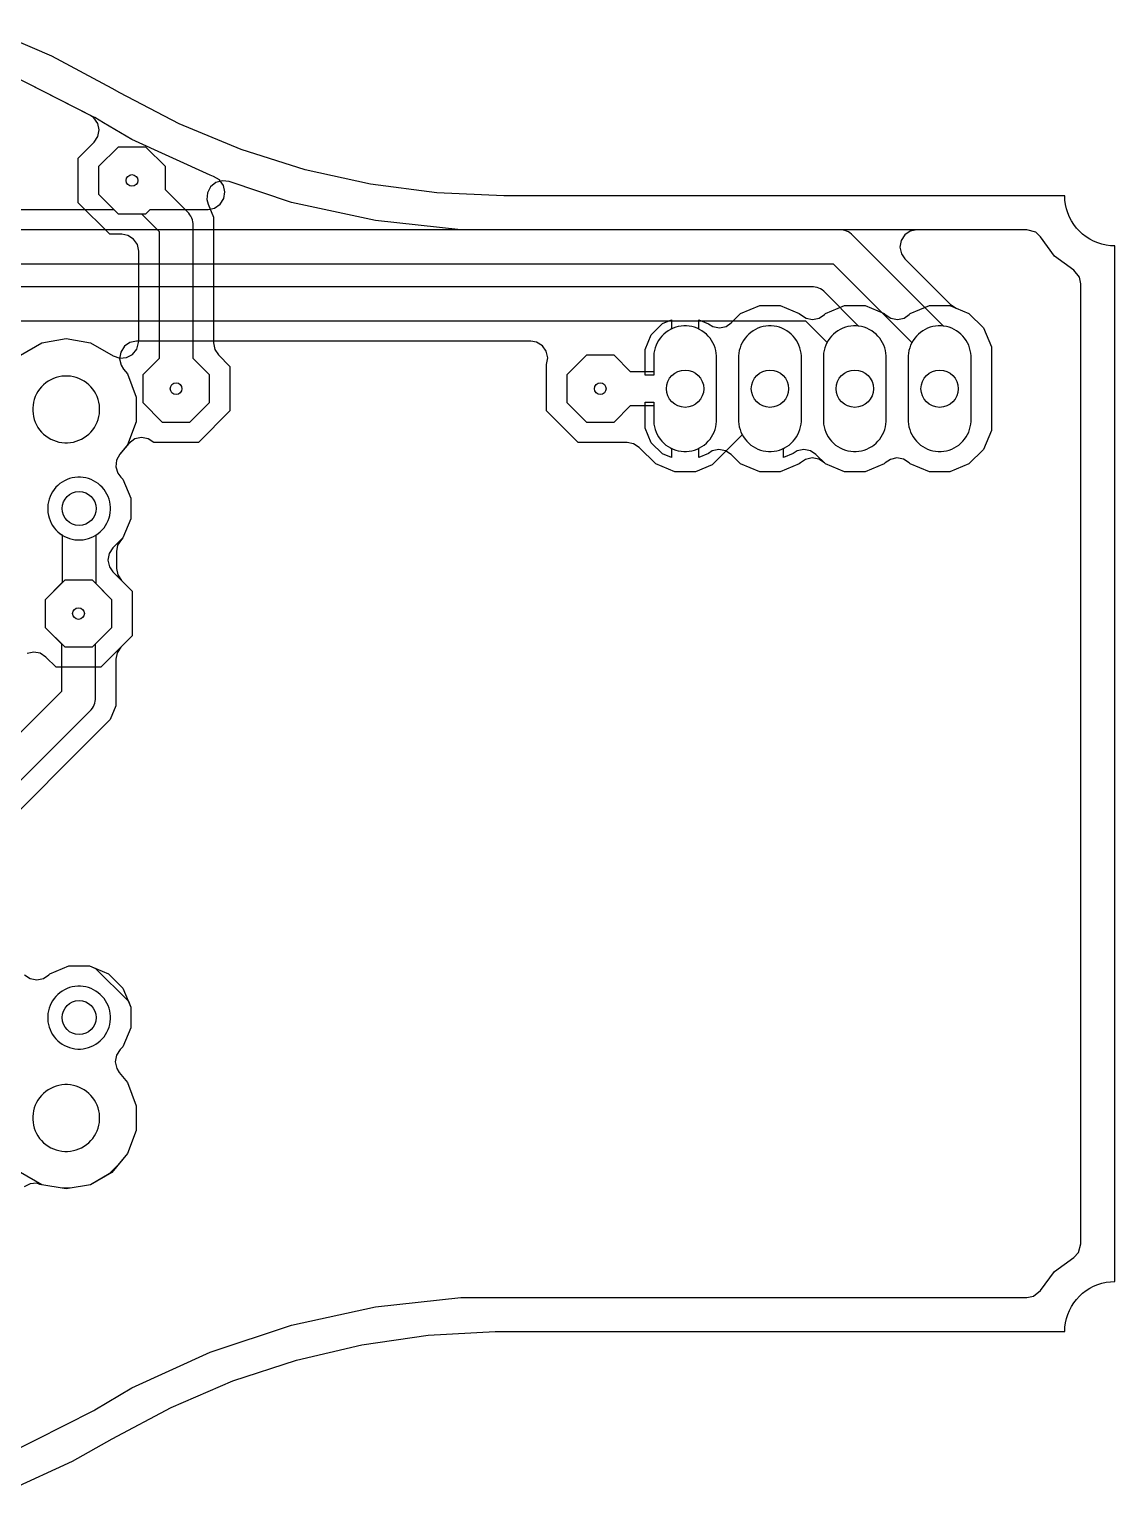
# Model space of a CAD drawing. Header units: millimetres. Extents: x 0 to 84, y 0 to 54.2.
# Drawn here: x 51.48 to 83.98, y 8.95 to 52.67 of the extents above; entities that cross this region are included whole.
import ezdxf

# ---------------------------------------------------------------- set-up
doc = ezdxf.new("R2010")
doc.units = ezdxf.units.MM

msp = doc.modelspace()

# ---------------------------------------------------------------- linework, layer by layer
at = {"layer": '16_copper'}
for points in [[(41.618, 47.276), (54.013, 47.276), (54.146, 47.143), (54.975, 47.143), (55.108, 47.276), (56.836, 47.276), (57.034, 47.316), (57.201, 47.431), (57.31, 47.601), (57.344, 47.8), (57.297, 47.997), (57.178, 48.16), (56.997, 48.266), (56.896, 48.3), (54.555, 49.368), (53.71, 49.869), (53.71, 49.869), (53.449, 50.024), (53.421, 50.039), (50.933, 51.308)], [(42.051, 45.651), (75.551, 45.651), (77.91, 43.292), (77.906, 43.284), (77.871, 43.21), (77.843, 43.133), (77.822, 43.053), (77.807, 42.973), (77.8, 42.891), (77.8, 40.929), (77.807, 40.847), (77.822, 40.767), (77.843, 40.687), (77.871, 40.61), (77.906, 40.536), (77.947, 40.465), (77.994, 40.398), (78.046, 40.335), (78.104, 40.277), (78.167, 40.224), (78.235, 40.177), (78.306, 40.136), (78.38, 40.101), (78.457, 40.073), (78.536, 40.052), (78.617, 40.038), (78.699, 40.03), (78.781, 40.03), (78.863, 40.038), (78.944, 40.052), (79.023, 40.073), (79.1, 40.101), (79.174, 40.136), (79.245, 40.177), (79.313, 40.224), (79.376, 40.277), (79.434, 40.335), (79.486, 40.398), (79.533, 40.465), (79.574, 40.536), (79.609, 40.61), (79.637, 40.687), (79.658, 40.767), (79.673, 40.847), (79.68, 40.929), (79.68, 42.891), (79.673, 42.973), (79.658, 43.053), (79.637, 43.133), (79.609, 43.21), (79.574, 43.284), (79.533, 43.355), (79.486, 43.422), (79.434, 43.485), (79.376, 43.543), (79.313, 43.596), (79.245, 43.643), (79.174, 43.684), (79.1, 43.719), (79.023, 43.747), (78.944, 43.768), (78.863, 43.782), (78.855, 43.783), (76.1, 46.538), (76.056, 46.574), (76.007, 46.604), (75.956, 46.629), (75.902, 46.648), (75.847, 46.66), (75.79, 46.667), (41.812, 46.667)], [(50.815, 10.007), (53.419, 11.325), (53.419, 11.325), (53.449, 11.342), (54.555, 11.997), (56.896, 13.065), (59.337, 13.877), (61.851, 14.424), (64.409, 14.699), (81.353, 14.699), (81.551, 14.739), (81.764, 14.908), (82.182, 15.484), (82.758, 15.902), (82.895, 16.051), (82.968, 16.313), (82.968, 45.052), (82.927, 45.25), (82.758, 45.463), (82.182, 45.881), (81.764, 46.457), (81.615, 46.594), (81.353, 46.667), (78.06, 46.667), (77.862, 46.626), (77.695, 46.512), (77.586, 46.342), (77.553, 46.142), (77.599, 45.946), (77.701, 45.799), (79.067, 44.433), (79.232, 44.323), (79.618, 44.163), (80.054, 43.727), (80.289, 43.158), (80.289, 40.662), (80.054, 40.093), (79.618, 39.657), (79.048, 39.421), (78.432, 39.421), (77.862, 39.657), (77.829, 39.69), (77.661, 39.801), (77.462, 39.839), (77.264, 39.795), (77.111, 39.69), (77.078, 39.657), (76.508, 39.421), (75.892, 39.421), (75.322, 39.657), (75.038, 39.941), (74.869, 40.053), (74.67, 40.09), (74.473, 40.047), (74.356, 39.966), (74.066, 39.846), (74.066, 40.123), (74.094, 40.136), (74.165, 40.177), (74.233, 40.224), (74.296, 40.277), (74.354, 40.335), (74.406, 40.398), (74.453, 40.465), (74.494, 40.536), (74.529, 40.61), (74.557, 40.687), (74.578, 40.767), (74.593, 40.847), (74.6, 40.929), (74.6, 42.891), (74.593, 42.973), (74.578, 43.053), (74.557, 43.133), (74.529, 43.21), (74.494, 43.284), (74.453, 43.355), (74.406, 43.422), (74.354, 43.485), (74.296, 43.543), (74.233, 43.596), (74.165, 43.643), (74.094, 43.684), (74.02, 43.719), (73.943, 43.747), (73.864, 43.768), (73.783, 43.782), (73.701, 43.79), (73.619, 43.79), (73.537, 43.782), (73.456, 43.768), (73.377, 43.747), (73.3, 43.719), (73.226, 43.684), (73.155, 43.643), (73.087, 43.596), (73.024, 43.543), (72.966, 43.485), (72.914, 43.422), (72.867, 43.355), (72.826, 43.284), (72.791, 43.21), (72.763, 43.133), (72.742, 43.053), (72.727, 42.973), (72.72, 42.891), (72.72, 40.929), (72.727, 40.847), (72.742, 40.767), (72.763, 40.687), (72.791, 40.61), (72.826, 40.536), (72.83, 40.528), (71.93, 39.629), (71.428, 39.421), (70.812, 39.421), (70.242, 39.657), (69.747, 40.152), (69.579, 40.263), (69.388, 40.3), (67.913, 40.3), (66.97, 41.243), (66.97, 42.634), (66.971, 42.634), (67.008, 42.832), (66.964, 43.03), (66.847, 43.195), (66.675, 43.301), (66.5, 43.332), (54.696, 43.332), (54.498, 43.292), (54.331, 43.178), (54.222, 43.008), (54.189, 42.808), (54.235, 42.611), (54.307, 42.498), (54.43, 42.351), (54.682, 41.658), (54.682, 40.92), (54.43, 40.227), (54.197, 39.949), (54.1, 39.771), (54.08, 39.57), (54.141, 39.377), (54.226, 39.263), (54.29, 39.2), (54.526, 38.63), (54.526, 38.014), (54.29, 37.444), (53.989, 37.144), (53.877, 36.975), (53.84, 36.776), (53.884, 36.579), (53.989, 36.425), (54.569, 35.846), (54.569, 34.512), (54.225, 34.169), (54.114, 34.001), (54.077, 33.81), (54.077, 32.417), (53.906, 32.006), (50.163, 28.263)], [(43.136, 43.942), (74.72, 43.942), (75.37, 43.292), (75.366, 43.284), (75.331, 43.21), (75.303, 43.133), (75.282, 43.053), (75.267, 42.973), (75.26, 42.891), (75.26, 40.929), (75.267, 40.847), (75.282, 40.767), (75.303, 40.687), (75.331, 40.61), (75.366, 40.536), (75.407, 40.465), (75.454, 40.398), (75.506, 40.335), (75.564, 40.277), (75.627, 40.224), (75.695, 40.177), (75.766, 40.136), (75.84, 40.101), (75.917, 40.073), (75.996, 40.052), (76.077, 40.038), (76.159, 40.03), (76.241, 40.03), (76.323, 40.038), (76.404, 40.052), (76.483, 40.073), (76.56, 40.101), (76.634, 40.136), (76.705, 40.177), (76.773, 40.224), (76.836, 40.277), (76.894, 40.335), (76.946, 40.398), (76.993, 40.465), (77.034, 40.536), (77.069, 40.61), (77.097, 40.687), (77.118, 40.767), (77.133, 40.847), (77.14, 40.929), (77.14, 42.891), (77.133, 42.973), (77.118, 43.053), (77.097, 43.133), (77.069, 43.21), (77.034, 43.284), (76.993, 43.355), (76.946, 43.422), (76.894, 43.485), (76.836, 43.543), (76.773, 43.596), (76.705, 43.643), (76.634, 43.684), (76.56, 43.719), (76.483, 43.747), (76.404, 43.768), (76.323, 43.782), (76.315, 43.783), (75.269, 44.829), (75.224, 44.865), (75.176, 44.895), (75.125, 44.92), (75.071, 44.939), (75.015, 44.952), (74.959, 44.958), (42.897, 44.958)], [(49.869, 28.831), (53.338, 32.3), (53.374, 32.345), (53.404, 32.393), (53.429, 32.444), (53.448, 32.498), (53.461, 32.554), (53.467, 32.61), (53.467, 34.273), (53.959, 34.765), (53.959, 35.593), (53.373, 36.179), (52.545, 36.179), (51.959, 35.593), (51.959, 34.765), (52.451, 34.273), (52.451, 32.849), (49.32, 29.718)], [(51.347, 24.362), (51.516, 24.251), (51.714, 24.214), (51.912, 24.257), (52.066, 24.362), (52.099, 24.396), (52.668, 24.631), (53.285, 24.631), (53.854, 24.396), (54.29, 23.96), (54.526, 23.39), (54.526, 22.774), (54.29, 22.204), (54.209, 22.123), (54.097, 21.955), (54.06, 21.756), (54.103, 21.559), (54.179, 21.438), (54.43, 21.138), (54.682, 20.445), (54.682, 19.707), (54.43, 19.014), (53.956, 18.449), (53.317, 18.08), (52.59, 17.952), (51.805, 18.09), (51.71, 18.122), (51.508, 18.106), (51.329, 18.013)]]:
    msp.add_lwpolyline(points, dxfattribs=at)
for points in [[(71.243, 40.038), (71.324, 40.052), (71.403, 40.073), (71.48, 40.101), (71.554, 40.136), (71.625, 40.177), (71.693, 40.224), (71.756, 40.277), (71.814, 40.335), (71.866, 40.398), (71.913, 40.465), (71.954, 40.536), (71.989, 40.61), (72.017, 40.687), (72.038, 40.767), (72.053, 40.847), (72.06, 40.929), (72.06, 42.891), (72.053, 42.973), (72.038, 43.053), (72.017, 43.133), (71.989, 43.21), (71.954, 43.284), (71.913, 43.355), (71.866, 43.422), (71.814, 43.485), (71.756, 43.543), (71.693, 43.596), (71.625, 43.643), (71.554, 43.684), (71.48, 43.719), (71.403, 43.747), (71.324, 43.768), (71.243, 43.782), (71.161, 43.79), (71.079, 43.79), (70.997, 43.782), (70.916, 43.768), (70.837, 43.747), (70.76, 43.719), (70.686, 43.684), (70.615, 43.643), (70.547, 43.596), (70.484, 43.543), (70.426, 43.485), (70.374, 43.422), (70.327, 43.355), (70.286, 43.284), (70.251, 43.21), (70.223, 43.133), (70.202, 43.053), (70.187, 42.973), (70.18, 42.891), (70.18, 42.418), (69.486, 42.418), (68.994, 42.91), (68.166, 42.91), (67.58, 42.324), (67.58, 41.496), (68.166, 40.91), (68.994, 40.91), (69.486, 41.402), (70.18, 41.402), (70.18, 40.929), (70.187, 40.847), (70.202, 40.767), (70.223, 40.687), (70.251, 40.61), (70.286, 40.536), (70.327, 40.465), (70.374, 40.398), (70.426, 40.335), (70.484, 40.277), (70.547, 40.224), (70.615, 40.177), (70.686, 40.136), (70.76, 40.101), (70.837, 40.073), (70.916, 40.052), (70.997, 40.038), (71.079, 40.03), (71.161, 40.03)], [(53.099, 37.389), (53.18, 37.404), (53.259, 37.425), (53.336, 37.453), (53.411, 37.488), (53.482, 37.529), (53.549, 37.576), (53.612, 37.628), (53.67, 37.686), (53.723, 37.749), (53.77, 37.817), (53.811, 37.888), (53.845, 37.962), (53.873, 38.039), (53.895, 38.118), (53.909, 38.199), (53.916, 38.281), (53.916, 38.363), (53.909, 38.445), (53.895, 38.526), (53.873, 38.605), (53.845, 38.682), (53.811, 38.756), (53.77, 38.827), (53.723, 38.895), (53.67, 38.958), (53.612, 39.016), (53.549, 39.068), (53.482, 39.115), (53.411, 39.156), (53.336, 39.191), (53.259, 39.219), (53.18, 39.24), (53.099, 39.255), (53.017, 39.262), (52.935, 39.262), (52.854, 39.255), (52.773, 39.24), (52.693, 39.219), (52.616, 39.191), (52.542, 39.156), (52.471, 39.115), (52.404, 39.068), (52.341, 39.016), (52.283, 38.958), (52.23, 38.895), (52.183, 38.827), (52.142, 38.756), (52.107, 38.682), (52.079, 38.605), (52.058, 38.526), (52.044, 38.445), (52.037, 38.363), (52.037, 38.281), (52.044, 38.199), (52.058, 38.118), (52.079, 38.039), (52.107, 37.962), (52.142, 37.888), (52.183, 37.817), (52.23, 37.749), (52.283, 37.686), (52.341, 37.628), (52.404, 37.576), (52.471, 37.529), (52.542, 37.488), (52.616, 37.453), (52.693, 37.425), (52.773, 37.404), (52.854, 37.389), (52.935, 37.382), (53.017, 37.382)], [(53.099, 22.149), (53.18, 22.164), (53.259, 22.185), (53.336, 22.213), (53.411, 22.248), (53.482, 22.289), (53.549, 22.336), (53.612, 22.388), (53.67, 22.446), (53.723, 22.509), (53.77, 22.577), (53.811, 22.648), (53.845, 22.722), (53.873, 22.799), (53.895, 22.878), (53.909, 22.959), (53.916, 23.041), (53.916, 23.123), (53.909, 23.205), (53.895, 23.286), (53.873, 23.365), (53.845, 23.442), (53.811, 23.516), (53.77, 23.587), (53.723, 23.655), (53.67, 23.718), (53.612, 23.776), (53.549, 23.828), (53.482, 23.875), (53.411, 23.916), (53.336, 23.951), (53.259, 23.979), (53.18, 24), (53.099, 24.015), (53.017, 24.022), (52.935, 24.022), (52.854, 24.015), (52.773, 24), (52.693, 23.979), (52.616, 23.951), (52.542, 23.916), (52.471, 23.875), (52.404, 23.828), (52.341, 23.776), (52.283, 23.718), (52.23, 23.655), (52.183, 23.587), (52.142, 23.516), (52.107, 23.442), (52.079, 23.365), (52.058, 23.286), (52.044, 23.205), (52.037, 23.123), (52.037, 23.041), (52.044, 22.959), (52.058, 22.878), (52.079, 22.799), (52.107, 22.722), (52.142, 22.648), (52.183, 22.577), (52.23, 22.509), (52.283, 22.446), (52.341, 22.388), (52.404, 22.336), (52.471, 22.289), (52.542, 22.248), (52.616, 22.213), (52.693, 22.185), (52.773, 22.164), (52.854, 22.149), (52.935, 22.142), (53.017, 22.142)]]:
    msp.add_lwpolyline(points, close=True, dxfattribs=at)
at = {"layer": '1_copper'}
for points in [[(51.225, 42.917), (51.864, 43.286), (52.59, 43.414), (53.317, 43.286), (54, 42.891), (54.192, 42.827), (54.394, 42.842), (54.573, 42.935), (54.702, 43.091), (54.762, 43.331), (54.762, 46.026), (54.722, 46.224), (54.608, 46.39), (54.438, 46.499), (54.254, 46.534), (53.894, 46.534), (52.951, 47.476), (52.951, 48.81), (53.429, 49.288), (53.541, 49.457), (53.578, 49.656), (53.535, 49.853), (53.418, 50.018), (53.301, 50.1), (50.933, 51.308)], [(50.815, 10.007), (53.419, 11.325), (53.419, 11.325), (53.449, 11.342), (54.555, 11.997), (56.896, 13.065), (59.337, 13.877), (61.851, 14.424), (64.409, 14.699), (81.353, 14.699), (81.551, 14.739), (81.764, 14.908), (82.182, 15.484), (82.758, 15.902), (82.895, 16.051), (82.968, 16.313), (82.968, 45.052), (82.927, 45.25), (82.758, 45.463), (82.182, 45.881), (81.764, 46.457), (81.615, 46.594), (81.353, 46.667), (64.409, 46.667), (61.851, 46.941), (59.337, 47.488), (57.467, 48.11), (57.266, 48.134), (57.072, 48.078), (56.915, 47.951), (56.819, 47.773), (56.802, 47.571), (56.837, 47.433), (56.998, 47.046), (56.998, 43.279), (57.038, 43.081), (57.146, 42.92), (57.49, 42.577), (57.49, 41.243), (56.547, 40.3), (55.213, 40.3), (55.213, 40.301), (55.044, 40.412), (54.846, 40.45), (54.648, 40.406), (54.465, 40.268), (54.197, 39.949), (54.1, 39.771), (54.08, 39.57), (54.141, 39.377), (54.226, 39.263), (54.29, 39.2), (54.526, 38.63), (54.526, 38.014), (54.29, 37.444), (54.243, 37.397), (54.131, 37.229), (54.094, 37.038), (54.094, 36.531), (54.134, 36.333), (54.243, 36.172), (54.569, 35.846), (54.569, 34.512), (53.626, 33.569), (52.292, 33.569), (51.985, 33.877), (51.816, 33.989), (51.617, 34.026), (51.42, 33.982)], [(51.347, 24.362), (51.516, 24.251), (51.714, 24.214), (51.912, 24.257), (52.066, 24.362), (52.099, 24.396), (52.668, 24.631), (53.285, 24.631), (53.465, 24.557), (54.451, 23.571), (54.526, 23.39), (54.526, 22.774), (54.29, 22.204), (54.209, 22.123), (54.097, 21.955), (54.06, 21.756), (54.103, 21.559), (54.179, 21.438), (54.43, 21.138), (54.682, 20.445), (54.682, 19.707), (54.43, 19.014), (54.134, 18.661), (53.875, 18.402), (53.317, 18.08), (52.708, 17.972), (52.472, 17.972), (51.864, 18.08), (51.225, 18.449)]]:
    msp.add_lwpolyline(points, dxfattribs=at)
for points in [[(56.382, 46.909), (56.369, 46.964), (56.35, 47.018), (56.325, 47.07), (56.295, 47.118), (56.259, 47.163), (55.56, 47.862), (55.56, 48.557), (54.975, 49.143), (54.146, 49.143), (53.56, 48.557), (53.56, 47.729), (54.146, 47.143), (54.842, 47.143), (55.372, 46.613), (55.372, 42.816), (54.88, 42.324), (54.88, 41.496), (55.466, 40.91), (56.294, 40.91), (56.88, 41.496), (56.88, 42.324), (56.388, 42.816), (56.388, 46.852)], [(73.352, 39.421), (72.782, 39.657), (72.498, 39.941), (72.329, 40.053), (72.13, 40.09), (71.933, 40.047), (71.816, 39.966), (71.526, 39.846), (71.526, 40.123), (71.554, 40.136), (71.625, 40.177), (71.693, 40.224), (71.756, 40.277), (71.814, 40.335), (71.866, 40.398), (71.913, 40.465), (71.954, 40.536), (71.989, 40.61), (72.017, 40.687), (72.038, 40.767), (72.053, 40.847), (72.06, 40.929), (72.06, 42.891), (72.053, 42.973), (72.038, 43.053), (72.017, 43.133), (71.989, 43.21), (71.954, 43.284), (71.913, 43.355), (71.866, 43.422), (71.814, 43.485), (71.756, 43.543), (71.693, 43.596), (71.625, 43.643), (71.554, 43.684), (71.526, 43.697), (71.526, 43.974), (71.819, 43.852), (71.948, 43.767), (72.147, 43.73), (72.344, 43.773), (72.498, 43.879), (72.782, 44.163), (73.352, 44.399), (73.968, 44.399), (74.538, 44.163), (74.571, 44.13), (74.739, 44.019), (74.938, 43.981), (75.136, 44.025), (75.289, 44.13), (75.322, 44.163), (75.892, 44.399), (76.508, 44.399), (77.078, 44.163), (77.111, 44.13), (77.279, 44.019), (77.478, 43.981), (77.676, 44.025), (77.829, 44.13), (77.862, 44.163), (78.432, 44.399), (79.048, 44.399), (79.618, 44.163), (80.054, 43.727), (80.289, 43.158), (80.289, 40.662), (80.054, 40.093), (79.618, 39.657), (79.048, 39.421), (78.432, 39.421), (77.862, 39.657), (77.829, 39.69), (77.661, 39.801), (77.462, 39.839), (77.264, 39.795), (77.111, 39.69), (77.078, 39.657), (76.508, 39.421), (75.892, 39.421), (75.322, 39.657), (75.289, 39.69), (75.121, 39.801), (74.922, 39.839), (74.724, 39.795), (74.571, 39.69), (74.538, 39.657), (73.968, 39.421)], [(69.926, 42.316), (69.926, 43.087), (70.108, 43.526), (70.444, 43.862), (70.714, 43.974), (70.714, 43.697), (70.686, 43.684), (70.615, 43.643), (70.547, 43.596), (70.484, 43.543), (70.426, 43.485), (70.374, 43.422), (70.327, 43.355), (70.286, 43.284), (70.251, 43.21), (70.223, 43.133), (70.202, 43.053), (70.187, 42.973), (70.18, 42.891), (70.18, 42.316)], [(73.783, 40.038), (73.864, 40.052), (73.943, 40.073), (74.02, 40.101), (74.094, 40.136), (74.165, 40.177), (74.233, 40.224), (74.296, 40.277), (74.354, 40.335), (74.406, 40.398), (74.453, 40.465), (74.494, 40.536), (74.529, 40.61), (74.557, 40.687), (74.578, 40.767), (74.593, 40.847), (74.6, 40.929), (74.6, 42.891), (74.593, 42.973), (74.578, 43.053), (74.557, 43.133), (74.529, 43.21), (74.494, 43.284), (74.453, 43.355), (74.406, 43.422), (74.354, 43.485), (74.296, 43.543), (74.233, 43.596), (74.165, 43.643), (74.094, 43.684), (74.02, 43.719), (73.943, 43.747), (73.864, 43.768), (73.783, 43.782), (73.701, 43.79), (73.619, 43.79), (73.537, 43.782), (73.456, 43.768), (73.377, 43.747), (73.3, 43.719), (73.226, 43.684), (73.155, 43.643), (73.087, 43.596), (73.024, 43.543), (72.966, 43.485), (72.914, 43.422), (72.867, 43.355), (72.826, 43.284), (72.791, 43.21), (72.763, 43.133), (72.742, 43.053), (72.727, 42.973), (72.72, 42.891), (72.72, 40.929), (72.727, 40.847), (72.742, 40.767), (72.763, 40.687), (72.791, 40.61), (72.826, 40.536), (72.867, 40.465), (72.914, 40.398), (72.966, 40.335), (73.024, 40.277), (73.087, 40.224), (73.155, 40.177), (73.226, 40.136), (73.3, 40.101), (73.377, 40.073), (73.456, 40.052), (73.537, 40.038), (73.619, 40.03), (73.701, 40.03)], [(76.323, 40.038), (76.404, 40.052), (76.483, 40.073), (76.56, 40.101), (76.634, 40.136), (76.705, 40.177), (76.773, 40.224), (76.836, 40.277), (76.894, 40.335), (76.946, 40.398), (76.993, 40.465), (77.034, 40.536), (77.069, 40.61), (77.097, 40.687), (77.118, 40.767), (77.133, 40.847), (77.14, 40.929), (77.14, 42.891), (77.133, 42.973), (77.118, 43.053), (77.097, 43.133), (77.069, 43.21), (77.034, 43.284), (76.993, 43.355), (76.946, 43.422), (76.894, 43.485), (76.836, 43.543), (76.773, 43.596), (76.705, 43.643), (76.634, 43.684), (76.56, 43.719), (76.483, 43.747), (76.404, 43.768), (76.323, 43.782), (76.241, 43.79), (76.159, 43.79), (76.077, 43.782), (75.996, 43.768), (75.917, 43.747), (75.84, 43.719), (75.766, 43.684), (75.695, 43.643), (75.627, 43.596), (75.564, 43.543), (75.506, 43.485), (75.454, 43.422), (75.407, 43.355), (75.366, 43.284), (75.331, 43.21), (75.303, 43.133), (75.282, 43.053), (75.267, 42.973), (75.26, 42.891), (75.26, 40.929), (75.267, 40.847), (75.282, 40.767), (75.303, 40.687), (75.331, 40.61), (75.366, 40.536), (75.407, 40.465), (75.454, 40.398), (75.506, 40.335), (75.564, 40.277), (75.627, 40.224), (75.695, 40.177), (75.766, 40.136), (75.84, 40.101), (75.917, 40.073), (75.996, 40.052), (76.077, 40.038), (76.159, 40.03), (76.241, 40.03)], [(78.863, 40.038), (78.944, 40.052), (79.023, 40.073), (79.1, 40.101), (79.174, 40.136), (79.245, 40.177), (79.313, 40.224), (79.376, 40.277), (79.434, 40.335), (79.486, 40.398), (79.533, 40.465), (79.574, 40.536), (79.609, 40.61), (79.637, 40.687), (79.658, 40.767), (79.673, 40.847), (79.68, 40.929), (79.68, 42.891), (79.673, 42.973), (79.658, 43.053), (79.637, 43.133), (79.609, 43.21), (79.574, 43.284), (79.533, 43.355), (79.486, 43.422), (79.434, 43.485), (79.376, 43.543), (79.313, 43.596), (79.245, 43.643), (79.174, 43.684), (79.1, 43.719), (79.023, 43.747), (78.944, 43.768), (78.863, 43.782), (78.781, 43.79), (78.699, 43.79), (78.617, 43.782), (78.536, 43.768), (78.457, 43.747), (78.38, 43.719), (78.306, 43.684), (78.235, 43.643), (78.167, 43.596), (78.104, 43.543), (78.046, 43.485), (77.994, 43.422), (77.947, 43.355), (77.906, 43.284), (77.871, 43.21), (77.843, 43.133), (77.822, 43.053), (77.807, 42.973), (77.8, 42.891), (77.8, 40.929), (77.807, 40.847), (77.822, 40.767), (77.843, 40.687), (77.871, 40.61), (77.906, 40.536), (77.947, 40.465), (77.994, 40.398), (78.046, 40.335), (78.104, 40.277), (78.167, 40.224), (78.235, 40.177), (78.306, 40.136), (78.38, 40.101), (78.457, 40.073), (78.536, 40.052), (78.617, 40.038), (78.699, 40.03), (78.781, 40.03)], [(70.444, 39.958), (70.108, 40.294), (69.926, 40.733), (69.926, 41.504), (70.18, 41.504), (70.18, 40.929), (70.187, 40.847), (70.202, 40.767), (70.223, 40.687), (70.251, 40.61), (70.286, 40.536), (70.327, 40.465), (70.374, 40.398), (70.426, 40.335), (70.484, 40.277), (70.547, 40.224), (70.615, 40.177), (70.686, 40.136), (70.714, 40.123), (70.714, 39.846)], [(53.959, 34.765), (53.959, 35.593), (53.484, 36.068), (53.484, 37.53), (53.549, 37.576), (53.612, 37.628), (53.67, 37.686), (53.723, 37.749), (53.77, 37.817), (53.811, 37.888), (53.845, 37.962), (53.873, 38.039), (53.895, 38.118), (53.909, 38.199), (53.916, 38.281), (53.916, 38.363), (53.909, 38.445), (53.895, 38.526), (53.873, 38.605), (53.845, 38.682), (53.811, 38.756), (53.77, 38.827), (53.723, 38.895), (53.67, 38.958), (53.612, 39.016), (53.549, 39.068), (53.482, 39.115), (53.411, 39.156), (53.336, 39.191), (53.259, 39.219), (53.18, 39.24), (53.099, 39.255), (53.017, 39.262), (52.935, 39.262), (52.854, 39.255), (52.773, 39.24), (52.693, 39.219), (52.616, 39.191), (52.542, 39.156), (52.471, 39.115), (52.404, 39.068), (52.341, 39.016), (52.283, 38.958), (52.23, 38.895), (52.183, 38.827), (52.142, 38.756), (52.107, 38.682), (52.079, 38.605), (52.058, 38.526), (52.044, 38.445), (52.037, 38.363), (52.037, 38.281), (52.044, 38.199), (52.058, 38.118), (52.079, 38.039), (52.107, 37.962), (52.142, 37.888), (52.183, 37.817), (52.23, 37.749), (52.283, 37.686), (52.341, 37.628), (52.404, 37.576), (52.468, 37.53), (52.468, 36.103), (51.959, 35.593), (51.959, 34.765), (52.545, 34.179), (53.373, 34.179)], [(53.099, 22.149), (53.18, 22.164), (53.259, 22.185), (53.336, 22.213), (53.411, 22.248), (53.482, 22.289), (53.549, 22.336), (53.612, 22.388), (53.67, 22.446), (53.723, 22.509), (53.77, 22.577), (53.811, 22.648), (53.845, 22.722), (53.873, 22.799), (53.895, 22.878), (53.909, 22.959), (53.916, 23.041), (53.916, 23.123), (53.909, 23.205), (53.895, 23.286), (53.873, 23.365), (53.845, 23.442), (53.811, 23.516), (53.77, 23.587), (53.723, 23.655), (53.67, 23.718), (53.612, 23.776), (53.549, 23.828), (53.482, 23.875), (53.411, 23.916), (53.336, 23.951), (53.259, 23.979), (53.18, 24), (53.099, 24.015), (53.017, 24.022), (52.935, 24.022), (52.854, 24.015), (52.773, 24), (52.693, 23.979), (52.616, 23.951), (52.542, 23.916), (52.471, 23.875), (52.404, 23.828), (52.341, 23.776), (52.283, 23.718), (52.23, 23.655), (52.183, 23.587), (52.142, 23.516), (52.107, 23.442), (52.079, 23.365), (52.058, 23.286), (52.044, 23.205), (52.037, 23.123), (52.037, 23.041), (52.044, 22.959), (52.058, 22.878), (52.079, 22.799), (52.107, 22.722), (52.142, 22.648), (52.183, 22.577), (52.23, 22.509), (52.283, 22.446), (52.341, 22.388), (52.404, 22.336), (52.471, 22.289), (52.542, 22.248), (52.616, 22.213), (52.693, 22.185), (52.773, 22.164), (52.854, 22.149), (52.935, 22.142), (53.017, 22.142)]]:
    msp.add_lwpolyline(points, close=True, dxfattribs=at)
at = {"layer": 'drills_PTH'}
for centre, radius in [((71.12, 41.91), 0.559), ((73.66, 41.91), 0.559), ((76.2, 41.91), 0.559), ((78.74, 41.91), 0.559), ((52.976, 38.322), 0.508), ((52.976, 23.082), 0.508)]:
    msp.add_circle(centre, radius, dxfattribs=at)
at = {"layer": 'drills_via_1_16'}
for centre in [(54.56, 48.143), (55.88, 41.91), (68.58, 41.91), (52.959, 35.179)]:
    msp.add_circle(centre, 0.175, dxfattribs=at)
at = {"layer": 'holes'}
for points in [[(53.59, 41.246), (53.59, 41.333), (53.583, 41.42), (53.567, 41.506), (53.545, 41.59), (53.515, 41.672), (53.478, 41.751), (53.434, 41.827), (53.384, 41.899), (53.328, 41.965), (53.266, 42.027), (53.199, 42.083), (53.128, 42.133), (53.052, 42.177), (52.973, 42.214), (52.891, 42.244), (52.807, 42.266), (52.721, 42.282), (52.634, 42.289), (52.546, 42.289), (52.459, 42.282), (52.373, 42.266), (52.289, 42.244), (52.207, 42.214), (52.128, 42.177), (52.052, 42.133), (51.981, 42.083), (51.914, 42.027), (51.852, 41.965), (51.796, 41.899), (51.746, 41.827), (51.702, 41.751), (51.665, 41.672), (51.636, 41.59), (51.613, 41.506), (51.598, 41.42), (51.59, 41.333), (51.59, 41.246), (51.598, 41.159), (51.613, 41.073), (51.636, 40.988), (51.665, 40.906), (51.702, 40.827), (51.746, 40.751), (51.796, 40.68), (51.852, 40.613), (51.914, 40.551), (51.981, 40.495), (52.052, 40.445), (52.128, 40.401), (52.207, 40.364), (52.289, 40.335), (52.373, 40.312), (52.459, 40.297), (52.546, 40.289), (52.634, 40.289), (52.721, 40.297), (52.807, 40.312), (52.891, 40.335), (52.973, 40.364), (53.052, 40.401), (53.128, 40.445), (53.199, 40.495), (53.266, 40.551), (53.328, 40.613), (53.384, 40.68), (53.434, 40.751), (53.478, 40.827), (53.515, 40.906), (53.545, 40.988), (53.567, 41.073), (53.583, 41.159), (53.59, 41.246)], [(53.59, 20.032), (53.59, 20.12), (53.583, 20.207), (53.567, 20.293), (53.545, 20.377), (53.515, 20.459), (53.478, 20.538), (53.434, 20.614), (53.384, 20.685), (53.328, 20.752), (53.266, 20.814), (53.199, 20.87), (53.128, 20.92), (53.052, 20.964), (52.973, 21.001), (52.891, 21.031), (52.807, 21.053), (52.721, 21.068), (52.634, 21.076), (52.546, 21.076), (52.459, 21.068), (52.373, 21.053), (52.289, 21.031), (52.207, 21.001), (52.128, 20.964), (52.052, 20.92), (51.981, 20.87), (51.914, 20.814), (51.852, 20.752), (51.796, 20.685), (51.746, 20.614), (51.702, 20.538), (51.665, 20.459), (51.636, 20.377), (51.613, 20.293), (51.598, 20.207), (51.59, 20.12), (51.59, 20.032), (51.598, 19.945), (51.613, 19.859), (51.636, 19.775), (51.665, 19.693), (51.702, 19.614), (51.746, 19.538), (51.796, 19.467), (51.852, 19.4), (51.914, 19.338), (51.981, 19.282), (52.052, 19.232), (52.128, 19.188), (52.207, 19.151), (52.289, 19.121), (52.373, 19.099), (52.459, 19.084), (52.546, 19.076), (52.634, 19.076), (52.721, 19.084), (52.807, 19.099), (52.891, 19.121), (52.973, 19.151), (53.052, 19.188), (53.128, 19.232), (53.199, 19.282), (53.266, 19.338), (53.328, 19.4), (53.384, 19.467), (53.434, 19.538), (53.478, 19.614), (53.515, 19.693), (53.545, 19.775), (53.567, 19.859), (53.583, 19.945), (53.59, 20.032)]]:
    msp.add_lwpolyline(points, close=True, dxfattribs=at)
at = {"layer": 'outline'}
msp.add_lwpolyline([(50.917, 8.947), (52.777, 9.808), (53.967, 10.468), (55.736, 11.414), (57.581, 12.204), (59.487, 12.829), (61.441, 13.286), (63.427, 13.571), (65.431, 13.681), (65.695, 13.683), (82.484, 13.683), (82.489, 13.813), (82.506, 13.943), (82.535, 14.071), (82.574, 14.196), (82.624, 14.317), (82.684, 14.433), (82.755, 14.543), (82.834, 14.647), (82.923, 14.743), (83.019, 14.832), (83.123, 14.911), (83.234, 14.982), (83.35, 15.042), (83.471, 15.092), (83.595, 15.132), (83.723, 15.16), (83.853, 15.177), (83.984, 15.183), (83.984, 46.183), (83.853, 46.188), (83.723, 46.205), (83.595, 46.234), (83.471, 46.273), (83.35, 46.323), (83.234, 46.384), (83.123, 46.454), (83.019, 46.534), (82.923, 46.622), (82.834, 46.718), (82.755, 46.822), (82.684, 46.933), (82.624, 47.049), (82.574, 47.17), (82.535, 47.294), (82.506, 47.422), (82.489, 47.552), (82.484, 47.683), (65.695, 47.683), (63.691, 47.77), (61.701, 48.032), (59.743, 48.466), (57.829, 49.07), (55.975, 49.838), (54.195, 50.764), (53.967, 50.898), (52.159, 51.865), (50.275, 52.671)], dxfattribs=at)

doc.saveas('drawing.dxf')
